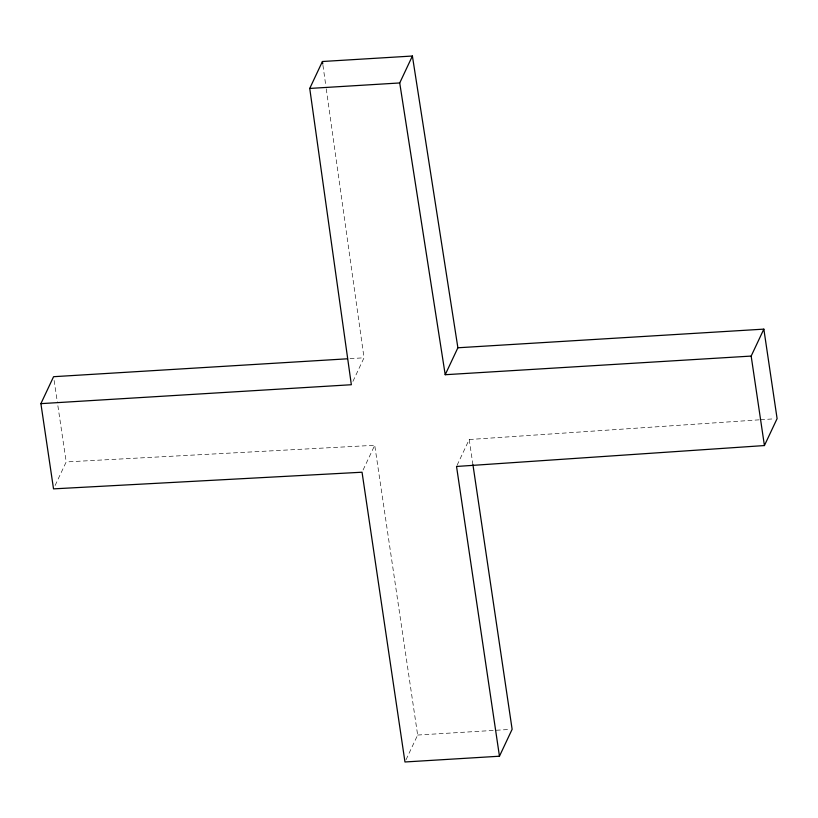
<?xml version="1.0" encoding="UTF-8"?>
<svg xmlns="http://www.w3.org/2000/svg" width="818" height="818" viewBox="0 0 818 818"><rect width="100%" height="100%" fill="white"/><g stroke="black" fill="none" stroke-linecap="round" stroke-linejoin="round"><path stroke-width="0.61" stroke-dasharray="4.09 3.07" d="M55.113 485.493L66.197 461.925L57.291 401.771M352.936 381.362L364.03 357.793L325.953 86.718M363.1 469.972L374.726 445.278L66.197 461.925M457.058 465.34L469.205 439.522L759.288 419.828M406.025 759.738L417.65 735.045L374.726 445.278M760.556 419.746L774.554 418.796M350.032 358.642L364.03 357.793M417.65 735.045L509.614 729.441M469.205 439.522L472.937 464.726M54.131 380.462L57.107 400.513M322.946 65.287L325.779 85.461"/><path stroke-width="1.23" d="M472.937 464.726L512.129 729.288L499.461 756.221L404.971 761.977L362.047 472.221L53.528 488.867L40.9 403.642L53.579 376.699L347.497 358.795M40.9 403.642L351.351 384.726L309.736 88.436L322.415 61.503L412.395 56.023L457.886 347.773L445.207 374.716L751.169 356.075L763.848 329.133L457.886 347.773M445.207 374.716L399.726 82.955L412.395 56.023M499.461 756.221L456.536 466.464L764.421 445.554L777.1 418.622L763.848 329.133M309.736 88.436L399.726 82.955M751.169 356.075L764.421 445.554M322.415 61.503L322.762 64.019"/></g></svg>
